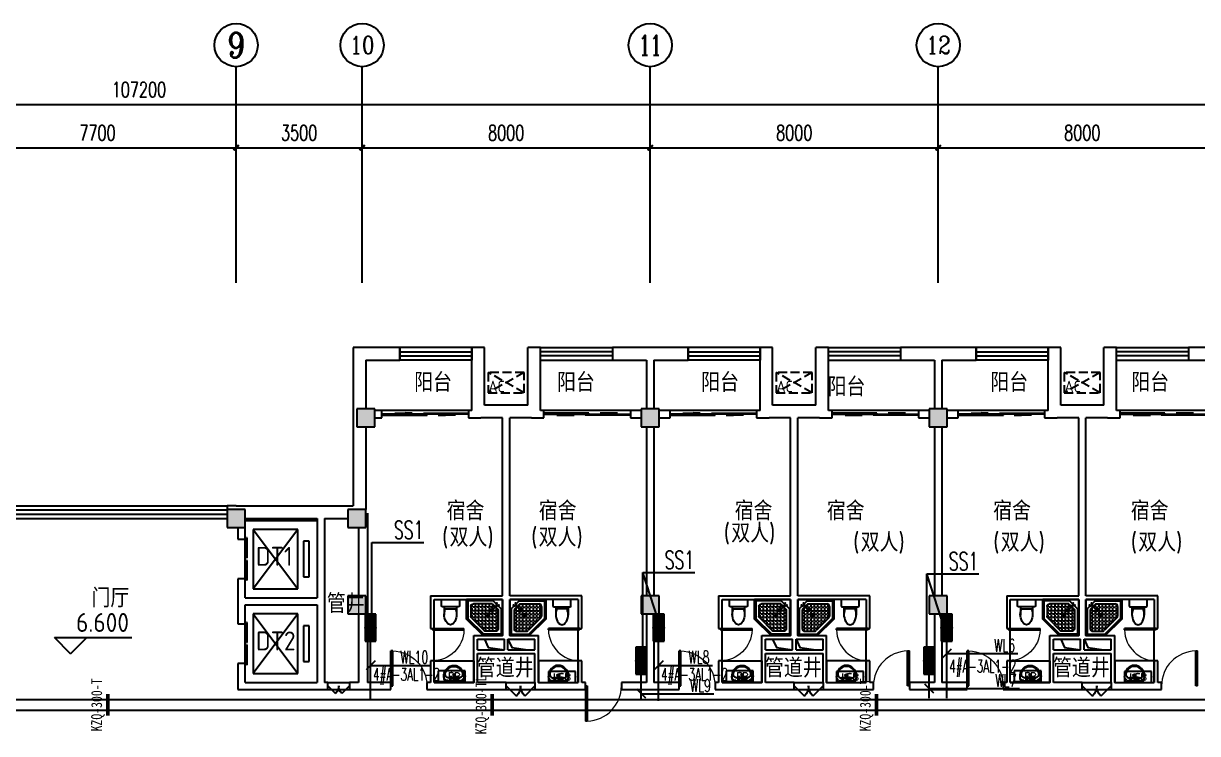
# Model space of a CAD drawing. Extents: x 1725663 to 4653551, y -550461 to 248782.
# Drawn here: x 2110644 to 2143250, y -318274 to -298554 of the extents above; entities that cross this region are included whole.
import ezdxf
from ezdxf.enums import TextEntityAlignment as Align

# ---------------------------------------------------------------- set-up
doc = ezdxf.new("R2010")
doc.units = 0
doc.header["$LTSCALE"] = 1000
doc.linetypes.add('DASH', pattern=[0.35, 0.25, -0.1])
for name, color, linetype in [('0-底图', 7, 'Continuous'), ('A-ANNO-IDEN-LEVL', 3, 'Continuous'), ('A-ANNO-TXT', 7, 'Continuous'), ('AXIS', 3, 'Continuous'), ('AXIS_TEXT', 7, 'Continuous'), ('CABLETRAY', 4, 'Continuous'), ('CLAYER', 7, 'Continuous'), ('COLUMN', 255, 'Continuous'), ('DIM-照明', 3, 'Continuous'), ('DIM-箱柜', 7, 'Continuous'), ('DOOR_FIRE', 4, 'Continuous'), ('EQUIP-箱柜', 3, 'Continuous'), ('EVTR', 2, 'Continuous'), ('PUB_HATCH', 8, 'Continuous'), ('PUB_TEXT', 7, 'Continuous'), ('TEL_TEXT', 7, 'Continuous'), ('WALL', 2, 'Continuous'), ('WINDOW', 4, 'Continuous'), ('WIRE-照明', 6, 'Continuous'), ('抗震支吊架', 2, 'Continuous'), ('洁具', 213, 'Continuous'), ('空调外机', 211, 'Continuous')]:
    doc.layers.add(name, color=color, linetype=linetype)
doc.styles.add('_TCH_AXIS', font='COMPLEX', dxfattribs={"bigfont": 'GBCBIG'})
doc.styles.add('_TEL_DIM', font='SIMPLEX', dxfattribs={"width": 0.8, "height": 3.5, "bigfont": 'HZTXT'})
doc.styles.add('A_DIM_T3', font='SIMPLEX', dxfattribs={"width": 0.7, "bigfont": 'HZ'})
doc.styles.add('COMPLEX', font='COMPLEX')
doc.styles.add('kzcad', font='', dxfattribs={"width": 0.8})
doc.styles.get("Standard").update_dxf_attribs({"font": 'geniso.shx', "bigfont": 'hztxt.shx'})
doc.styles.get('kzcad').set_extended_font_data('SimSun')
doc.dimstyles.new('_TCH_ARCH&&150', dxfattribs={"dimtxt": 420, "dimasz": 150, "dimexe": 375, "dimexo": 450, "dimgap": 202.5, "dimtad": 1, "dimdec": 0, "dimzin": 0, "dimdsep": 46, "dimtxsty": 'A_DIM_T3', "dimblk": 'ARCHTICK', "dimcen": 0.09, "dimclrt": 7, "dimazin": 2, "dimtfac": 1, "dimtdec": 0, "dimtix": 1, "dimtmove": 2, "dimatfit": 3, "dimfxl": 150, "dimtolj": 1, "dimtzin": 0, "dimarcsym": 0})

# ---------------------------------------------------------------- blocks, each defined once
blk = doc.blocks.new('*X490')
at = {"color": 0}
for p, q in [((-250, 33), (-83, 200)), ((-250, 68), (-118, 200)), ((-250, 104), (-154, 200)), ((-250, 139), (-189, 200)), ((-250, 174), (-224, 200)), ((-247, 0), (-47, 200)), ((-212, 0), (-12, 200)), ((-177, 0), (23, 200)), ((-141, 0), (59, 200)), ((-106, 0), (94, 200)), ((-71, 0), (129, 200)), ((-35, 0), (165, 200)), ((0, 0), (200, 200)), ((35, 0), (235, 200)), ((71, 0), (250, 179)), ((106, 0), (250, 144)), ((141, 0), (250, 109)), ((177, 0), (250, 73)), ((212, 0), (250, 38)), ((247, 0), (250, 3))]:
    blk.add_line(p, q, dxfattribs=at)
blk = doc.blocks.new('$equip$00002943')
for p, q in [((-0.75, 0.6), (-0.75, 0)), ((0.75, 0.6), (-0.75, 0.6)), ((-0.75, 0), (0.75, 0)), ((0.75, 0), (0.75, 0.6))]:
    blk.add_line(p, q)
for points, const_width in [([(-0.75, 0.3), (0.75, 0.3)], 0.6), ([(-0.75, 0.6), (-0.75, 0), (0.75, 0), (0.75, 0.6), (-0.75, 0.6), (-0.75, 0)], 0.02)]:
    blk.add_lwpolyline(points, dxfattribs=dict(const_width=const_width))
for p in [(-0.75, 0.3), (0, 0.6), (0, 0), (0.75, 0.3)]:
    blk.add_point(p)
at = {"xscale": 0.00300000000061118, "yscale": 0.00300000000061118, "zscale": 0.00300000000061118}
blk.add_blockref('*X490', (0, 0), dxfattribs=at)
at = {"color": 7, "style": '_TEL_DIM', "flags": 1}
for tag in ['A', 'REMARK']:
    blk.add_attdef(tag, text='', height=0.00002, dxfattribs=at).set_placement((0, 0), align=Align.MIDDLE_CENTER)
blk = doc.blocks.new('$equip$00002908')
for p, q in [((0.75, 0.6), (-0.75, 0.6)), ((-0.75, 0.6), (-0.75, 0)), ((-0.75, 0), (0.75, 0)), ((0.75, 0), (0.75, 0.6))]:
    blk.add_line(p, q)
at = {"const_width": 0.04}
blk.add_lwpolyline([(-0.75, 0.6), (-0.75, 0), (0.75, 0), (0.75, 0.6), (-0.75, 0.6), (-0.75, 0)], dxfattribs=at)
for p in [(-0.75, 0.3), (0, 0.6), (0, 0), (0.75, 0.3)]:
    blk.add_point(p)
at = {"color": 7, "style": '_TEL_DIM'}
blk.add_attdef('$TEXT$', text='', height=0.4, dxfattribs=at).set_placement((0, 0.3), align=Align.MIDDLE_CENTER)
at = {"color": 7, "style": '_TEL_DIM', "flags": 1}
for tag in ['A', 'REMARK']:
    blk.add_attdef(tag, text='', height=0.00002, dxfattribs=at).set_placement((0, 0), align=Align.MIDDLE_CENTER)
blk = doc.blocks.new('1F平面-CAD导入_dwg_Drawing4_t3_dwg_$plan$00001613-474159-1F-927810-1F')
at = {"layer": '洁具'}
for p, q in [((-200, 170), (-430, 170)), ((-260, -140), (-260, 140)), ((-30, 250), (-170, 250)), ((-200, -170), (-200, -220)), ((-170, -250), (-30, -250))]:
    blk.add_line(p, q, dxfattribs=at)
for points in [[(-200, 220), (-200, 170), (-200, -170), (-430, -170)], [(0, -220), (0, 220)]]:
    blk.add_lwpolyline(points, dxfattribs=at)
for centre, radius, start, end in [((-590, 0), 110, 123.4509, 236.5491), ((-413, -227), 398, 67.4505, 126.6381), ((-170, 220), 30, 90, 180), ((-30, 220), 30, 0, 90), ((-413, 227), 398, 233.3619, 292.5495), ((-170, -220), 30, 180, 270), ((-30, -220), 30, 270, 0)]:
    blk.add_arc(centre, radius, start, end, dxfattribs=at)
blk = doc.blocks.new('$lvtry$00000169')
at = {"color": 0}
for p, q in [((259, -36), (259, 0)), ((36, -259), (0, -259)), ((24, -259), (24, -976)), ((259, -36), (36, -259)), ((36, -259), (36, -964)), ((276, -120), (120, -276)), ((120, -276), (120, -808)), ((120, -309), (147, -309)), ((144, -151), (291, -298)), ((151, -144), (298, -291)), ((173, -309), (173, -239)), ((173, -309), (243, -309)), ((183, -213), (205, -213)), ((220, -213), (243, -213)), ((259, -24), (976, -24)), ((259, -36), (964, -36)), ((270, -213), (270, -143)), ((270, -213), (340, -213)), ((270, -263), (270, -239)), ((276, -120), (808, -120)), ((334, -309), (340, -309)), ((366, -213), (366, -143)), ((366, -213), (436, -213)), ((366, -309), (366, -239)), ((366, -309), (436, -309)), ((462, -213), (462, -143)), ((462, -213), (532, -213)), ((462, -309), (462, -239)), ((462, -309), (532, -309)), ((558, -213), (558, -143)), ((558, -213), (628, -213)), ((558, -309), (558, -239)), ((558, -309), (628, -309)), ((655, -213), (655, -143)), ((655, -213), (725, -213)), ((655, -309), (655, -239)), ((655, -309), (725, -309)), ((751, -213), (751, -143)), ((751, -213), (821, -213)), ((751, -309), (751, -239)), ((751, -309), (821, -309)), ((847, -213), (847, -143)), ((847, -213), (880, -213)), ((847, -309), (847, -239)), ((847, -309), (880, -309)), ((880, -192), (880, -460)), ((964, -36), (976, -24)), ((964, -36), (964, -525)), ((976, -24), (976, -530)), ((120, -405), (147, -405)), ((120, -501), (147, -501)), ((120, -598), (147, -598)), ((173, -405), (173, -335)), ((173, -405), (243, -405)), ((173, -501), (173, -431)), ((173, -501), (243, -501)), ((173, -598), (173, -528)), ((173, -598), (243, -598)), ((173, -694), (173, -624)), ((270, -405), (270, -335)), ((270, -405), (340, -405)), ((270, -501), (270, -431)), ((270, -501), (340, -501)), ((270, -598), (270, -528)), ((270, -598), (340, -598)), ((270, -694), (270, -624)), ((366, -405), (366, -335)), ((366, -405), (379, -405)), ((366, -501), (366, -431)), ((366, -501), (436, -501)), ((366, -598), (366, -528)), ((366, -598), (436, -598)), ((366, -694), (366, -624)), ((462, -405), (462, -335)), ((462, -405), (532, -405)), ((462, -501), (462, -431)), ((462, -501), (532, -501)), ((462, -598), (462, -528)), ((462, -598), (532, -598)), ((462, -694), (462, -624)), ((859, -511), (511, -859)), ((964, -525), (525, -964)), ((976, -530), (530, -976)), ((558, -405), (558, -335)), ((558, -405), (628, -405)), ((558, -501), (558, -431)), ((558, -501), (628, -501)), ((558, -598), (558, -528)), ((558, -598), (628, -598)), ((558, -694), (558, -624)), ((655, -405), (655, -335)), ((655, -405), (725, -405)), ((655, -501), (655, -431)), ((655, -501), (725, -501)), ((655, -598), (655, -528)), ((655, -598), (725, -598)), ((655, -694), (655, -624)), ((751, -405), (751, -335)), ((751, -405), (821, -405)), ((751, -501), (751, -431)), ((751, -501), (821, -501)), ((751, -598), (751, -528)), ((751, -598), (773, -598)), ((847, -405), (847, -335)), ((847, -405), (880, -405)), ((847, -501), (847, -431)), ((847, -501), (867, -501)), ((964, -525), (976, -530)), ((36, -964), (24, -976)), ((24, -976), (530, -976)), ((36, -964), (525, -964)), ((120, -694), (147, -694)), ((120, -790), (147, -790)), ((173, -694), (243, -694)), ((173, -790), (173, -720)), ((173, -790), (243, -790)), ((173, -878), (173, -816)), ((192, -880), (460, -880)), ((270, -694), (340, -694)), ((270, -790), (270, -720)), ((270, -790), (340, -790)), ((270, -880), (270, -816)), ((366, -694), (436, -694)), ((366, -790), (366, -720)), ((366, -790), (436, -790)), ((366, -880), (366, -816)), ((462, -694), (532, -694)), ((462, -790), (462, -720)), ((462, -790), (532, -790)), ((462, -880), (462, -816)), ((525, -964), (530, -976)), ((558, -694), (628, -694)), ((558, -790), (558, -720)), ((558, -790), (580, -790)), ((655, -694), (676, -694))]:
    blk.add_line(p, q, dxfattribs=at)
blk.add_lwpolyline([(0, 0), (0, -1000), (540, -1000), (1000, -540), (1000, 0)], close=True)
for points in [[(0, 0), (0, -1000)], [(0, 0), (1000, 0)], [(1000, 0), (1000, -540)], [(136, -190), (148, -178), (132, -162), (121, -174)], [(190, -136), (178, -148), (162, -132), (174, -121)], [(1000, -540), (540, -1000)], [(0, -1000), (540, -1000)]]:
    blk.add_lwpolyline(points, close=True, dxfattribs=at)
for radius in [43.8, 31.1]:
    blk.add_circle((416, -428), radius, dxfattribs=at)
for centre, radius, start, end in [((296, -296), 40.6, 142.583, 128.4197), ((296, -296), 28.6, 145.828, 125.6599), ((808, -192), 72, 0, 90), ((808, -460), 72, 315, 0), ((192, -808), 72, 180, 270), ((460, -808), 72, 270, 315)]:
    blk.add_arc(centre, radius, start, end, dxfattribs=at)
for p in [(103, -156, 0), (156, -102, 0), (416, -428, 0)]:
    blk.add_point(p, dxfattribs=at)
blk = doc.blocks.new('$lvtry$00000178')
at = {"color": 0}
for p, q in [((-238, 0), (238, 0)), ((-214, -36), (-272, -91)), ((-180, -23), (180, -23)), ((-142, -105), (140, -105)), ((140, -105), (-142, -105)), ((216, -37), (268, -91))]:
    blk.add_line(p, q, dxfattribs=at)
blk.add_lwpolyline([(-104, -430, 0.224698), (110, -425, 0.348046), (269, -79), (239, 0), (-241, 0), (-271, -79, 0.356844)], format="xyb", close=True, dxfattribs=at)
for centre, radius in [((-100, -65), 16.3), ((1, -172), 31.6), ((100, -65), 16.3)]:
    blk.add_circle(centre, radius, dxfattribs=at)
at = {"color": 0, "lineweight": 13}
blk.add_circle((1, -172), 23, dxfattribs=at)
at = {"color": 0}
for centre, radius, start, end in [((-142, -205), 100, 90, 190.5602), ((-1, -179), 243, 190.5602, 349.4398), ((-180, -73), 50, 90, 133.181), ((140, -205), 100, 349.4398, 90), ((180, -73), 50, 44.5607, 90)]:
    blk.add_arc(centre, radius, start, end, dxfattribs=at)
for p in [(0, -65), (1, -172)]:
    blk.add_point(p, dxfattribs=at)
blk = doc.blocks.new('A$C70365C93')
at = {"layer": '洁具'}
blk.add_lwpolyline([(-1900, 2300), (-1900, 1700), (-800, 1700), (-800, 2300)], close=True, dxfattribs=at)
blk.add_blockref('$lvtry$00000178', (-1350, 2280), dxfattribs=at)
at = {"layer": '洁具', "rotation": 180}
blk.add_blockref('$lvtry$00000169', (0, 0), dxfattribs=at)
at = {"layer": '洁具', "extrusion": (0, 0, -1), "xscale": -1, "zscale": -1, "rotation": 90}
blk.add_blockref('1F平面-CAD导入_dwg_Drawing4_t3_dwg_$plan$00001613-474159-1F-927810-1F', (1450, 0), dxfattribs=at)
blk = doc.blocks.new('A$Cf5a72a1b')
at = {"layer": '空调外机', "linetype": 'DASH'}
for p, q in [((1000, 563), (0, 0)), ((1000, 0), (0, 563))]:
    blk.add_line(p, q, dxfattribs=at)
blk.add_lwpolyline([(1000, 563), (0, 563), (0, 0), (1000, 0)], close=True, dxfattribs=at)
at = {"layer": 'PUB_TEXT'}
blk.add_text('AC', height=315, dxfattribs=at).set_placement((5, 18))
blk = doc.blocks.new('_ArchTick')
at = {"color": 0, "linetype": 'ByBlock', "const_width": 0.4}
blk.add_lwpolyline([(-0.5, -0.5), (0.5, 0.5)], dxfattribs=at)
blk = doc.blocks.new('*D771')
at = {"layer": 'AXIS', "color": 0, "lineweight": -2, "transparency": 16777216}
for p, q in [((1497007, -224171), (1497007, -219296)), ((1604207, -224171), (1604207, -219296)), ((1497007, -219671), (1604207, -219671))]:
    blk.add_line(p, q, dxfattribs=at)
at = {"layer": 'Defpoints', "color": 0, "transparency": 16777216}
for p in [(1604207, -219671), (1497007, -224621), (1604207, -224621)]:
    blk.add_point(p, dxfattribs=at)
at = {"layer": 'AXIS', "color": 0, "lineweight": -2, "transparency": 16777216, "xscale": 150, "yscale": 150, "zscale": 150, "rotation": 180}
blk.add_blockref('_ArchTick', (1497007, -219671), dxfattribs=at)
at = {"layer": 'AXIS', "color": 0, "lineweight": -2, "transparency": 16777216, "xscale": 150, "yscale": 150, "zscale": 150}
blk.add_blockref('_ArchTick', (1604207, -219671), dxfattribs=at)
at = {"layer": 'AXIS', "color": 7, "transparency": 16777216, "insert": (1550607, -219258), "char_height": 420, "attachment_point": 5, "style": 'A_DIM_T3'}
blk.add_mtext('\\A1;107200', dxfattribs=at)
blk = doc.blocks.new('*D780')
at = {"layer": 'AXIS', "color": 0, "lineweight": -2, "transparency": 16777216}
for p, q in [((1545607, -224171), (1545607, -220496)), ((1553307, -224171), (1553307, -220496)), ((1545607, -220871), (1553307, -220871))]:
    blk.add_line(p, q, dxfattribs=at)
at = {"layer": 'Defpoints', "color": 0, "transparency": 16777216}
for p in [(1553307, -220871), (1545607, -224621), (1553307, -224621)]:
    blk.add_point(p, dxfattribs=at)
at = {"layer": 'AXIS', "color": 0, "lineweight": -2, "transparency": 16777216, "xscale": 150, "yscale": 150, "zscale": 150, "rotation": 180}
blk.add_blockref('_ArchTick', (1545607, -220871), dxfattribs=at)
at = {"layer": 'AXIS', "color": 0, "lineweight": -2, "transparency": 16777216, "xscale": 150, "yscale": 150, "zscale": 150}
blk.add_blockref('_ArchTick', (1553307, -220871), dxfattribs=at)
at = {"layer": 'AXIS', "color": 7, "transparency": 16777216, "insert": (1549457, -220458), "char_height": 420, "attachment_point": 5, "style": 'A_DIM_T3'}
blk.add_mtext('\\A1;7700', dxfattribs=at)
blk = doc.blocks.new('*D781')
at = {"layer": 'AXIS', "color": 0, "lineweight": -2, "transparency": 16777216}
for p, q in [((1553307, -224171), (1553307, -220496)), ((1556807, -224171), (1556807, -220496)), ((1553307, -220871), (1556807, -220871))]:
    blk.add_line(p, q, dxfattribs=at)
at = {"layer": 'Defpoints', "color": 0, "transparency": 16777216}
for p in [(1556807, -220871), (1553307, -224621), (1556807, -224621)]:
    blk.add_point(p, dxfattribs=at)
at = {"layer": 'AXIS', "color": 0, "lineweight": -2, "transparency": 16777216, "xscale": 150, "yscale": 150, "zscale": 150, "rotation": 180}
blk.add_blockref('_ArchTick', (1553307, -220871), dxfattribs=at)
at = {"layer": 'AXIS', "color": 0, "lineweight": -2, "transparency": 16777216, "xscale": 150, "yscale": 150, "zscale": 150}
blk.add_blockref('_ArchTick', (1556807, -220871), dxfattribs=at)
at = {"layer": 'AXIS', "color": 7, "transparency": 16777216, "insert": (1555057, -220458), "char_height": 420, "attachment_point": 5, "style": 'A_DIM_T3'}
blk.add_mtext('\\A1;3500', dxfattribs=at)
blk = doc.blocks.new('*D782')
at = {"layer": 'AXIS', "color": 0, "lineweight": -2, "transparency": 16777216}
for p, q in [((1556807, -224171), (1556807, -220496)), ((1564807, -224171), (1564807, -220496)), ((1556807, -220871), (1564807, -220871))]:
    blk.add_line(p, q, dxfattribs=at)
at = {"layer": 'Defpoints', "color": 0, "transparency": 16777216}
for p in [(1564807, -220871), (1556807, -224621), (1564807, -224621)]:
    blk.add_point(p, dxfattribs=at)
at = {"layer": 'AXIS', "color": 0, "lineweight": -2, "transparency": 16777216, "xscale": 150, "yscale": 150, "zscale": 150, "rotation": 180}
blk.add_blockref('_ArchTick', (1556807, -220871), dxfattribs=at)
at = {"layer": 'AXIS', "color": 0, "lineweight": -2, "transparency": 16777216, "xscale": 150, "yscale": 150, "zscale": 150}
blk.add_blockref('_ArchTick', (1564807, -220871), dxfattribs=at)
at = {"layer": 'AXIS', "color": 7, "transparency": 16777216, "insert": (1560807, -220458), "char_height": 420, "attachment_point": 5, "style": 'A_DIM_T3'}
blk.add_mtext('\\A1;8000', dxfattribs=at)
blk = doc.blocks.new('*D783')
at = {"layer": 'AXIS', "color": 0, "lineweight": -2, "transparency": 16777216}
for p, q in [((1564807, -224171), (1564807, -220496)), ((1572807, -224171), (1572807, -220496)), ((1564807, -220871), (1572807, -220871))]:
    blk.add_line(p, q, dxfattribs=at)
at = {"layer": 'Defpoints', "color": 0, "transparency": 16777216}
for p in [(1572807, -220871), (1564807, -224621), (1572807, -224621)]:
    blk.add_point(p, dxfattribs=at)
at = {"layer": 'AXIS', "color": 0, "lineweight": -2, "transparency": 16777216, "xscale": 150, "yscale": 150, "zscale": 150, "rotation": 180}
blk.add_blockref('_ArchTick', (1564807, -220871), dxfattribs=at)
at = {"layer": 'AXIS', "color": 0, "lineweight": -2, "transparency": 16777216, "xscale": 150, "yscale": 150, "zscale": 150}
blk.add_blockref('_ArchTick', (1572807, -220871), dxfattribs=at)
at = {"layer": 'AXIS', "color": 7, "transparency": 16777216, "insert": (1568807, -220458), "char_height": 420, "attachment_point": 5, "style": 'A_DIM_T3'}
blk.add_mtext('\\A1;8000', dxfattribs=at)
blk = doc.blocks.new('*D784')
at = {"layer": 'AXIS', "color": 0, "lineweight": -2, "transparency": 16777216}
for p, q in [((1572807, -224171), (1572807, -220496)), ((1580807, -224171), (1580807, -220496)), ((1572807, -220871), (1580807, -220871))]:
    blk.add_line(p, q, dxfattribs=at)
at = {"layer": 'Defpoints', "color": 0, "transparency": 16777216}
for p in [(1580807, -220871), (1572807, -224621), (1580807, -224621)]:
    blk.add_point(p, dxfattribs=at)
at = {"layer": 'AXIS', "color": 0, "lineweight": -2, "transparency": 16777216, "xscale": 150, "yscale": 150, "zscale": 150, "rotation": 180}
blk.add_blockref('_ArchTick', (1572807, -220871), dxfattribs=at)
at = {"layer": 'AXIS', "color": 0, "lineweight": -2, "transparency": 16777216, "xscale": 150, "yscale": 150, "zscale": 150}
blk.add_blockref('_ArchTick', (1580807, -220871), dxfattribs=at)
at = {"layer": 'AXIS', "color": 7, "transparency": 16777216, "insert": (1576807, -220458), "char_height": 420, "attachment_point": 5, "style": 'A_DIM_T3'}
blk.add_mtext('\\A1;8000', dxfattribs=at)
blk = doc.blocks.new('$WINLIB2D$00000001')
at = {"color": 0}
for points in [[(-0.5, 0.5), (-0.5, -0.5)], [(-0.5, 0.5), (0.5, 0.5)], [(0.5, -0.5), (0.5, 0.5)], [(0.5, 0.1667), (-0.5, 0.1667)], [(0.5, -0.1667), (-0.5, -0.1667)], [(-0.5, -0.5), (0.5, -0.5)]]:
    blk.add_lwpolyline(points, dxfattribs=at)
blk = doc.blocks.new('_AXISO')
blk.add_circle((0, 0), 0.5)
at = {"layer": 'AXIS_TEXT', "style": 'COMPLEX', "width": 1.041667}
blk.add_attdef('A', text='', height=0.56, dxfattribs=at).set_placement((-0.25, -0.28), (0.25, -0.28), align=Align.FIT)
blk = doc.blocks.new('$DorLib2D$00000131')
at = {"color": 0, "linetype": 'Continuous'}
for p, q in [((0.15, 0.125), (0.232, 0.197)), ((0.232, 0.197), (0.232, 0.125)), ((-0.5, 0.125), (-0.5, 0)), ((0.019, 0.125), (-0.5, 0.125)), ((-0.5, 0), (0.019, 0)), ((-0.024, 0), (0.5, 0)), ((-0.024, -0.125), (-0.024, 0)), ((0.019, 0), (0.019, 0.125)), ((0.35, 0.125), (0.15, 0.125)), ((0.5, 0), (0.5, -0.125)), ((-0.35, -0.125), (-0.15, -0.125)), ((-0.232, -0.197), (-0.232, -0.125)), ((-0.15, -0.125), (-0.232, -0.197)), ((0.5, -0.125), (-0.024, -0.125))]:
    blk.add_line(p, q, dxfattribs=at)
blk = doc.blocks.new('$DorLib2D$00000116')
at = {"color": 0}
for p, q in [((-0.5, 0), (-0.146, 0.354)), ((0.5, 0), (0.146, 0.354))]:
    blk.add_line(p, q, dxfattribs=at)
for centre, start, end in [((-0.5, 0), 0, 45), ((0.5, 0), 135, 180)]:
    blk.add_arc(centre, 0.5, start, end, dxfattribs=at)
blk = doc.blocks.new('$DORLIB2D$00000127')
at = {"color": 0}
for points in [[(-0.533, 0.795), (-0.533, 0.69)], [(-0.033, 0.795), (-0.533, 0.795)], [(-0.033, 0.69), (-0.533, 0.69)], [(-0.033, 0.795), (-0.033, 0.69)], [(0.533, 0.795), (0.033, 0.795)], [(0.033, 0.795), (0.033, 0.69)], [(0.533, 0.69), (0.033, 0.69)], [(0.533, 0.795), (0.533, 0.69)], [(0.5, 0.5), (-0.5, 0.5)]]:
    blk.add_lwpolyline(points, dxfattribs=at)
blk = doc.blocks.new('$DorLib2D$00000001')
for p, q in [((0.45, 0.975), (0.5, 0.975)), ((0.45, 0), (0.45, 0.975)), ((0.5, 0), (0.5, 0.975)), ((0.5, 0), (0.45, 0))]:
    blk.add_line(p, q)
at = {"lineweight": 13}
blk.add_arc((0.475, 0), 0.975, 91.4693, 180, dxfattribs=at)
blk = doc.blocks.new('ugjhk')
at = {"layer": 'PUB_HATCH'}
for points in [[(1556657, -228120.8), (1556657, -228620.8), (1557157, -228620.8), (1557157, -228120.8)], [(1564557, -228120.8), (1564557, -228620.8), (1565057, -228620.8), (1565057, -228120.8)], [(1572557, -228120.8), (1572557, -228620.8), (1573057, -228620.8), (1573057, -228120.8)], [(1553057, -230920.8), (1553057, -231420.8), (1553557, -231420.8), (1553557, -230920.8)], [(1556407, -230920.8), (1556407, -231420.8), (1556907, -231420.8), (1556907, -230920.8)], [(1556407, -233320.8), (1556407, -233820.8), (1556907, -233820.8), (1556907, -233320.8)], [(1564557, -233320.8), (1564557, -233820.8), (1565057, -233820.8), (1565057, -233320.8)], [(1572557, -233320.8), (1572557, -233820.8), (1573057, -233820.8), (1573057, -233320.8)]]:
    blk.add_hatch(color=256, dxfattribs=at).paths.add_polyline_path(points)
blk.add_line((1553557, -231220.8), (1555557, -231220.8))
for points in [[(1560207, -234520.8), (1560310.6, -234751), (1560757, -234820.8)], [(1560857, -234520.8), (1560960.6, -234751), (1561407, -234820.8)], [(1568207, -234520.8), (1568310.6, -234751), (1568757, -234820.8)], [(1568857, -234520.8), (1568960.6, -234751), (1569407, -234820.8)], [(1576207, -234520.8), (1576310.6, -234751), (1576757, -234820.8)], [(1576857, -234520.8), (1576960.6, -234751), (1577407, -234820.8)]]:
    blk.add_lwpolyline(points)
at = {"layer": 'A-ANNO-IDEN-LEVL'}
for p, q in [((1548709, -234927.3), (1548259, -234477.3)), ((1548259, -234477.3), (1550409.9, -234477.3)), ((1548709, -234927.3), (1549159, -234477.3))]:
    blk.add_line(p, q, dxfattribs=at)
at = {"layer": 'AXIS'}
for p, q in [((1553307, -224620.8), (1553307, -218620.8)), ((1556807, -224620.8), (1556807, -218620.8)), ((1564807, -224620.8), (1564807, -218620.8)), ((1572807, -224620.8), (1572807, -218620.8))]:
    blk.add_line(p, q, dxfattribs=at)
at = {"layer": 'COLUMN'}
for p, q in [((1556657, -228120.8), (1556657, -228620.8)), ((1557157, -228120.8), (1556657, -228120.8)), ((1557157, -228620.8), (1557157, -228120.8)), ((1564557, -228120.8), (1564557, -228620.8)), ((1565057, -228120.8), (1564557, -228120.8)), ((1565057, -228620.8), (1565057, -228120.8)), ((1572557, -228120.8), (1572557, -228620.8)), ((1573057, -228120.8), (1572557, -228120.8)), ((1573057, -228620.8), (1573057, -228120.8)), ((1556657, -228620.8), (1557157, -228620.8)), ((1564557, -228620.8), (1565057, -228620.8)), ((1572557, -228620.8), (1573057, -228620.8)), ((1553057, -230920.8), (1553057, -231420.8)), ((1553557, -230920.8), (1553057, -230920.8)), ((1553557, -231420.8), (1553557, -230920.8)), ((1556407, -230920.8), (1556407, -231420.8)), ((1556907, -230920.8), (1556407, -230920.8)), ((1556907, -231420.8), (1556907, -230920.8)), ((1553057, -231420.8), (1553557, -231420.8)), ((1556407, -231420.8), (1556907, -231420.8)), ((1556407, -233320.8), (1556407, -233820.8)), ((1556907, -233320.8), (1556407, -233320.8)), ((1556907, -233820.8), (1556907, -233320.8)), ((1564557, -233320.8), (1564557, -233820.8)), ((1565057, -233320.8), (1564557, -233320.8)), ((1565057, -233820.8), (1565057, -233320.8)), ((1572557, -233320.8), (1572557, -233820.8)), ((1573057, -233320.8), (1572557, -233320.8)), ((1573057, -233820.8), (1573057, -233320.8)), ((1556407, -233820.8), (1556907, -233820.8)), ((1564557, -233820.8), (1565057, -233820.8)), ((1572557, -233820.8), (1573057, -233820.8))]:
    blk.add_line(p, q, dxfattribs=at)
at = {"layer": 'DOOR_FIRE'}
for p, q in [((1555857, -235720.8), (1556457, -235720.8)), ((1560807, -235720.8), (1561607, -235720.8)), ((1568807, -235720.8), (1569607, -235720.8)), ((1576807, -235720.8), (1577607, -235720.8)), ((1555857, -235920.8), (1556457, -235920.8)), ((1560807, -235920.8), (1561607, -235920.8)), ((1568807, -235920.8), (1569607, -235920.8)), ((1576807, -235920.8), (1577607, -235920.8))]:
    blk.add_line(p, q, dxfattribs=at)
at = {"layer": 'EVTR'}
for p, q in [((1553782, -231470.8), (1555022, -233120.8)), ((1555022, -231470.8), (1553782, -233120.8)), ((1553782, -231470.8), (1553782, -233120.8)), ((1555022, -231470.8), (1553782, -231470.8)), ((1555022, -233120.8), (1555022, -231470.8)), ((1555177, -231800.8), (1555177, -232790.8)), ((1555332, -231800.8), (1555177, -231800.8)), ((1555332, -232790.8), (1555332, -231800.8)), ((1555177, -232790.8), (1555332, -232790.8)), ((1553782, -233120.8), (1555022, -233120.8)), ((1553782, -233820.8), (1555022, -235470.8)), ((1555022, -233820.8), (1553782, -235470.8)), ((1553782, -233820.8), (1553782, -235470.8)), ((1555022, -233820.8), (1553782, -233820.8)), ((1555022, -235470.8), (1555022, -233820.8)), ((1555177, -234150.8), (1555177, -235140.8)), ((1555332, -234150.8), (1555177, -234150.8)), ((1555332, -235140.8), (1555332, -234150.8)), ((1555177, -235140.8), (1555332, -235140.8)), ((1553782, -235470.8), (1555022, -235470.8))]:
    blk.add_line(p, q, dxfattribs=at)
at = {"layer": 'WALL'}
for p, q in [((1557857, -226420.8), (1556557, -226420.8)), ((1556557, -226420.8), (1556557, -228370.8)), ((1557857, -226770.8), (1557857, -226420.8)), ((1560207, -226420.8), (1559857, -226420.8)), ((1559857, -226420.8), (1559857, -226770.8)), ((1560207, -228020.8), (1560207, -226420.8)), ((1561407, -228020.8), (1561407, -226420.8)), ((1561757, -226420.8), (1561407, -226420.8)), ((1561757, -226770.8), (1561757, -226420.8)), ((1564807, -226420.8), (1563757, -226420.8)), ((1563757, -226420.8), (1563757, -226770.8)), ((1565857, -226420.8), (1564807, -226420.8)), ((1565857, -226770.8), (1565857, -226420.8)), ((1568207, -226420.8), (1567857, -226420.8)), ((1567857, -226420.8), (1567857, -226770.8)), ((1568207, -228020.8), (1568207, -226420.8)), ((1569757, -226420.8), (1569407, -226420.8)), ((1569407, -228020.8), (1569407, -226420.8)), ((1569757, -226770.8), (1569757, -226420.8)), ((1572807, -226420.8), (1571757, -226420.8)), ((1571757, -226420.8), (1571757, -226770.8)), ((1573857, -226420.8), (1572807, -226420.8)), ((1573857, -226770.8), (1573857, -226420.8)), ((1576207, -226420.8), (1575857, -226420.8)), ((1575857, -226420.8), (1575857, -226770.8)), ((1576207, -228020.8), (1576207, -226420.8)), ((1577407, -228020.8), (1577407, -226420.8)), ((1577757, -226420.8), (1577407, -226420.8)), ((1577757, -226770.8), (1577757, -226420.8)), ((1580807, -226420.8), (1579757, -226420.8)), ((1579757, -226420.8), (1579757, -226770.8)), ((1556907, -226770.8), (1557857, -226770.8)), ((1556907, -226770.8), (1556907, -228120.8)), ((1559857, -228170.8), (1559857, -226770.8)), ((1561757, -228170.8), (1561757, -226770.8)), ((1563757, -226770.8), (1564707, -226770.8)), ((1564707, -226770.8), (1564707, -228120.8)), ((1564907, -226770.8), (1565857, -226770.8)), ((1564907, -226770.8), (1564907, -228120.8)), ((1567857, -228170.8), (1567857, -226770.8)), ((1569757, -228170.8), (1569757, -226770.8)), ((1571757, -226770.8), (1572707, -226770.8)), ((1572707, -226770.8), (1572707, -228120.8)), ((1572907, -226770.8), (1573857, -226770.8)), ((1572907, -226770.8), (1572907, -228120.8)), ((1575857, -228170.8), (1575857, -226770.8)), ((1577757, -228170.8), (1577757, -226770.8)), ((1579757, -226770.8), (1580707, -226770.8)), ((1557357, -228170.8), (1557157, -228170.8)), ((1557357, -228370.8), (1557357, -228170.8)), ((1559857, -228170.8), (1559757, -228170.8)), ((1559757, -228170.8), (1559757, -228370.8)), ((1560807, -228020.8), (1560207, -228020.8)), ((1561407, -228020.8), (1560807, -228020.8)), ((1561857, -228170.8), (1561757, -228170.8)), ((1561857, -228370.8), (1561857, -228170.8)), ((1564557, -228170.8), (1564257, -228170.8)), ((1564257, -228170.8), (1564257, -228370.8)), ((1565357, -228170.8), (1565057, -228170.8)), ((1565357, -228370.8), (1565357, -228170.8)), ((1567857, -228170.8), (1567757, -228170.8)), ((1567757, -228170.8), (1567757, -228370.8)), ((1568807, -228020.8), (1568207, -228020.8)), ((1569407, -228020.8), (1568807, -228020.8)), ((1569857, -228170.8), (1569757, -228170.8)), ((1569857, -228370.8), (1569857, -228170.8)), ((1572557, -228170.8), (1572257, -228170.8)), ((1572257, -228170.8), (1572257, -228370.8)), ((1573357, -228170.8), (1573057, -228170.8)), ((1573357, -228370.8), (1573357, -228170.8)), ((1575857, -228170.8), (1575757, -228170.8)), ((1575757, -228170.8), (1575757, -228370.8)), ((1576807, -228020.8), (1576207, -228020.8)), ((1577407, -228020.8), (1576807, -228020.8)), ((1577857, -228170.8), (1577757, -228170.8)), ((1577857, -228370.8), (1577857, -228170.8)), ((1556557, -228370.8), (1556557, -230820.8)), ((1557157, -228370.8), (1557357, -228370.8)), ((1559757, -228370.8), (1560107, -228370.8)), ((1560707, -228370.8), (1560107, -228370.8)), ((1560707, -233320.8), (1560707, -228370.8)), ((1561507, -228370.8), (1560907, -228370.8)), ((1560907, -233320.8), (1560907, -228370.8)), ((1561507, -228370.8), (1561857, -228370.8)), ((1564257, -228370.8), (1564557, -228370.8)), ((1565057, -228370.8), (1565357, -228370.8)), ((1567757, -228370.8), (1568107, -228370.8)), ((1568707, -228370.8), (1568107, -228370.8)), ((1568707, -233320.8), (1568707, -228370.8)), ((1569507, -228370.8), (1568907, -228370.8)), ((1568907, -233320.8), (1568907, -228370.8)), ((1569507, -228370.8), (1569857, -228370.8)), ((1572257, -228370.8), (1572557, -228370.8)), ((1573057, -228370.8), (1573357, -228370.8)), ((1575757, -228370.8), (1576107, -228370.8)), ((1576707, -228370.8), (1576107, -228370.8)), ((1576707, -233320.8), (1576707, -228370.8)), ((1577507, -228370.8), (1576907, -228370.8)), ((1576907, -233320.8), (1576907, -228370.8)), ((1577507, -228370.8), (1577857, -228370.8)), ((1556907, -228620.8), (1556907, -230920.8)), ((1564707, -228620.8), (1564707, -233320.8)), ((1564907, -228620.8), (1564907, -233320.8)), ((1572707, -228620.8), (1572707, -233320.8)), ((1572907, -228620.8), (1572907, -233320.8)), ((1553307, -230820.8), (1553057, -230820.8)), ((1553057, -230820.8), (1553057, -230920.8)), ((1553307, -230820.8), (1555657, -230820.8)), ((1555657, -230820.8), (1556557, -230820.8)), ((1553557, -231170.8), (1555557, -231170.8)), ((1555557, -231170.8), (1555557, -233370.8)), ((1555757, -231170.8), (1556407, -231170.8)), ((1555757, -231170.8), (1555757, -233470.8)), ((1556957, -231020.8), (1556957, -233570.8)), ((1553357, -231420.8), (1553357, -231745.8)), ((1553557, -231745.8), (1553557, -231420.8)), ((1556707, -231420.8), (1556707, -233320.8)), ((1553357, -231745.8), (1553557, -231745.8)), ((1553557, -232845.8), (1553357, -232845.8)), ((1553357, -232845.8), (1553357, -233470.8)), ((1553557, -233370.8), (1553557, -232845.8)), ((1553557, -233370.8), (1555557, -233370.8)), ((1558707, -233320.8), (1560707, -233320.8)), ((1558707, -233320.8), (1558707, -234220.8)), ((1558807, -233420.8), (1560707, -233420.8)), ((1558807, -234220.8), (1558807, -233420.8)), ((1560707, -234420.8), (1560707, -233420.8)), ((1562907, -233320.8), (1560907, -233320.8)), ((1560907, -234420.8), (1560907, -233420.8)), ((1562807, -233420.8), (1560907, -233420.8)), ((1562807, -233420.8), (1562807, -234220.8)), ((1562907, -234220.8), (1562907, -233320.8)), ((1566707, -233320.8), (1568707, -233320.8)), ((1566707, -233320.8), (1566707, -234220.8)), ((1566807, -233420.8), (1568707, -233420.8)), ((1566807, -234220.8), (1566807, -233420.8)), ((1568707, -234420.8), (1568707, -233420.8)), ((1570907, -233320.8), (1568907, -233320.8)), ((1568907, -234420.8), (1568907, -233420.8)), ((1570807, -233420.8), (1568907, -233420.8)), ((1570807, -233420.8), (1570807, -234220.8)), ((1570907, -234220.8), (1570907, -233320.8)), ((1574707, -233320.8), (1576707, -233320.8)), ((1574707, -233320.8), (1574707, -234220.8)), ((1574807, -233420.8), (1576707, -233420.8)), ((1574807, -234220.8), (1574807, -233420.8)), ((1576707, -234420.8), (1576707, -233420.8)), ((1578907, -233320.8), (1576907, -233320.8)), ((1576907, -234420.8), (1576907, -233420.8)), ((1578807, -233420.8), (1576907, -233420.8)), ((1578807, -233420.8), (1578807, -234220.8)), ((1578907, -234220.8), (1578907, -233320.8)), ((1553357, -233470.8), (1553357, -234095.8)), ((1553557, -234095.8), (1553557, -233570.8)), ((1553557, -233570.8), (1555557, -233570.8)), ((1555557, -233570.8), (1555557, -235720.8)), ((1555757, -233470.8), (1555757, -235720.8)), ((1556957, -233570.8), (1556957, -235720.8)), ((1553357, -234095.8), (1553557, -234095.8)), ((1556707, -233820.8), (1556707, -235720.8)), ((1564707, -233820.8), (1564707, -235720.8)), ((1564907, -233820.8), (1564907, -235720.8)), ((1572707, -233820.8), (1572707, -235720.8)), ((1572907, -233820.8), (1572907, -235720.8)), ((1558707, -234220.8), (1558807, -234220.8)), ((1559907, -234420.8), (1560707, -234420.8)), ((1559907, -234920.8), (1559907, -234420.8)), ((1560907, -234420.8), (1561707, -234420.8)), ((1561707, -234920.8), (1561707, -234420.8)), ((1562807, -234220.8), (1562907, -234220.8)), ((1566707, -234220.8), (1566807, -234220.8)), ((1567907, -234420.8), (1568707, -234420.8)), ((1567907, -234920.8), (1567907, -234420.8)), ((1568907, -234420.8), (1569707, -234420.8)), ((1569707, -234920.8), (1569707, -234420.8)), ((1570807, -234220.8), (1570907, -234220.8)), ((1574707, -234220.8), (1574807, -234220.8)), ((1575907, -234420.8), (1576707, -234420.8)), ((1575907, -234920.8), (1575907, -234420.8)), ((1576907, -234420.8), (1577707, -234420.8)), ((1577707, -234920.8), (1577707, -234420.8)), ((1578807, -234220.8), (1578907, -234220.8)), ((1560007, -234520.8), (1560757, -234520.8)), ((1560007, -234820.8), (1560007, -234520.8)), ((1560757, -234820.8), (1560757, -234520.8)), ((1560857, -234520.8), (1561607, -234520.8)), ((1560857, -234820.8), (1560857, -234520.8)), ((1561607, -234820.8), (1561607, -234520.8)), ((1568007, -234520.8), (1568757, -234520.8)), ((1568007, -234820.8), (1568007, -234520.8)), ((1568757, -234820.8), (1568757, -234520.8)), ((1568857, -234520.8), (1569607, -234520.8)), ((1568857, -234820.8), (1568857, -234520.8)), ((1569607, -234820.8), (1569607, -234520.8)), ((1576007, -234520.8), (1576757, -234520.8)), ((1576007, -234820.8), (1576007, -234520.8)), ((1576757, -234820.8), (1576757, -234520.8)), ((1576857, -234520.8), (1577607, -234520.8)), ((1576857, -234820.8), (1576857, -234520.8)), ((1577607, -234820.8), (1577607, -234520.8)), ((1559907, -235720.8), (1559907, -234920.8)), ((1560007, -234820.8), (1560757, -234820.8)), ((1560007, -234920.8), (1560807, -234920.8)), ((1560007, -235720.8), (1560007, -234920.8)), ((1560807, -234920.8), (1561607, -234920.8)), ((1560857, -234820.8), (1561607, -234820.8)), ((1561607, -235720.8), (1561607, -234920.8)), ((1561707, -235720.8), (1561707, -234920.8)), ((1567907, -235720.8), (1567907, -234920.8)), ((1568007, -234820.8), (1568757, -234820.8)), ((1568007, -234920.8), (1568807, -234920.8)), ((1568007, -235720.8), (1568007, -234920.8)), ((1568807, -234920.8), (1569607, -234920.8)), ((1568857, -234820.8), (1569607, -234820.8)), ((1569607, -235720.8), (1569607, -234920.8)), ((1569707, -235720.8), (1569707, -234920.8)), ((1575907, -235720.8), (1575907, -234920.8)), ((1576007, -234820.8), (1576757, -234820.8)), ((1576007, -234920.8), (1576807, -234920.8)), ((1576007, -235720.8), (1576007, -234920.8)), ((1576807, -234920.8), (1577607, -234920.8)), ((1576857, -234820.8), (1577607, -234820.8)), ((1577607, -235720.8), (1577607, -234920.8)), ((1577707, -235720.8), (1577707, -234920.8)), ((1553557, -235195.8), (1553357, -235195.8)), ((1553357, -235195.8), (1553357, -235920.8)), ((1553557, -235720.8), (1553557, -235195.8)), ((1558807, -235120.8), (1558707, -235120.8)), ((1558707, -235120.8), (1558707, -235720.8)), ((1558807, -235720.8), (1558807, -235120.8)), ((1562907, -235120.8), (1562807, -235120.8)), ((1562807, -235120.8), (1562807, -235720.8)), ((1562907, -235720.8), (1562907, -235120.8)), ((1566807, -235120.8), (1566707, -235120.8)), ((1566707, -235120.8), (1566707, -235720.8)), ((1566807, -235720.8), (1566807, -235120.8)), ((1570907, -235120.8), (1570807, -235120.8)), ((1570807, -235120.8), (1570807, -235720.8)), ((1570907, -235720.8), (1570907, -235120.8)), ((1574807, -235120.8), (1574707, -235120.8)), ((1574707, -235120.8), (1574707, -235720.8)), ((1574807, -235720.8), (1574807, -235120.8)), ((1578907, -235120.8), (1578807, -235120.8)), ((1578807, -235120.8), (1578807, -235720.8)), ((1578907, -235720.8), (1578907, -235120.8)), ((1553557, -235720.8), (1555557, -235720.8)), ((1555857, -235720.8), (1555757, -235720.8)), ((1555857, -235920.8), (1555857, -235720.8)), ((1556707, -235720.8), (1556457, -235720.8)), ((1556457, -235720.8), (1556457, -235920.8)), ((1557607, -235720.8), (1556957, -235720.8)), ((1557607, -235920.8), (1557607, -235720.8)), ((1558707, -235720.8), (1558607, -235720.8)), ((1558607, -235720.8), (1558607, -235920.8)), ((1558807, -235720.8), (1559907, -235720.8)), ((1560807, -235720.8), (1560007, -235720.8)), ((1560807, -235920.8), (1560807, -235720.8)), ((1561607, -235720.8), (1561607, -235920.8)), ((1561707, -235720.8), (1562807, -235720.8)), ((1563007, -235720.8), (1562907, -235720.8)), ((1563007, -235920.8), (1563007, -235720.8)), ((1564707, -235720.8), (1564007, -235720.8)), ((1564007, -235720.8), (1564007, -235920.8)), ((1565607, -235720.8), (1564907, -235720.8)), ((1565607, -235920.8), (1565607, -235720.8)), ((1566707, -235720.8), (1566607, -235720.8)), ((1566607, -235720.8), (1566607, -235920.8)), ((1566807, -235720.8), (1567907, -235720.8)), ((1568807, -235720.8), (1568007, -235720.8)), ((1568807, -235920.8), (1568807, -235720.8)), ((1569607, -235720.8), (1569607, -235920.8)), ((1569707, -235720.8), (1570807, -235720.8)), ((1571007, -235720.8), (1570907, -235720.8)), ((1571007, -235920.8), (1571007, -235720.8)), ((1572707, -235720.8), (1572007, -235720.8)), ((1572007, -235720.8), (1572007, -235920.8)), ((1573607, -235720.8), (1572907, -235720.8)), ((1573607, -235920.8), (1573607, -235720.8)), ((1574707, -235720.8), (1574607, -235720.8)), ((1574607, -235720.8), (1574607, -235920.8)), ((1574807, -235720.8), (1575907, -235720.8)), ((1576807, -235720.8), (1576007, -235720.8)), ((1576807, -235920.8), (1576807, -235720.8)), ((1577607, -235720.8), (1577607, -235920.8)), ((1577707, -235720.8), (1578807, -235720.8)), ((1579007, -235720.8), (1578907, -235720.8)), ((1579007, -235920.8), (1579007, -235720.8)), ((1553357, -235920.8), (1555657, -235920.8)), ((1555657, -235920.8), (1555857, -235920.8)), ((1556457, -235920.8), (1556807, -235920.8)), ((1556807, -235920.8), (1557607, -235920.8)), ((1558607, -235920.8), (1558707, -235920.8)), ((1558707, -235920.8), (1559907, -235920.8)), ((1559907, -235920.8), (1560807, -235920.8)), ((1561607, -235920.8), (1561707, -235920.8)), ((1561707, -235920.8), (1562907, -235920.8)), ((1562907, -235920.8), (1563007, -235920.8)), ((1564007, -235920.8), (1564807, -235920.8)), ((1564807, -235920.8), (1565607, -235920.8)), ((1566607, -235920.8), (1566707, -235920.8)), ((1566707, -235920.8), (1567907, -235920.8)), ((1567907, -235920.8), (1568807, -235920.8)), ((1569607, -235920.8), (1569707, -235920.8)), ((1569707, -235920.8), (1570907, -235920.8)), ((1570907, -235920.8), (1571007, -235920.8)), ((1572007, -235920.8), (1572807, -235920.8)), ((1572807, -235920.8), (1573607, -235920.8)), ((1574607, -235920.8), (1574707, -235920.8)), ((1574707, -235920.8), (1575907, -235920.8)), ((1575907, -235920.8), (1576807, -235920.8)), ((1577607, -235920.8), (1577707, -235920.8)), ((1577707, -235920.8), (1578907, -235920.8)), ((1578907, -235920.8), (1579007, -235920.8))]:
    blk.add_line(p, q, dxfattribs=at)
at = {"layer": 'WINDOW'}
for p, q in [((1559757, -228170.8), (1557357, -228170.8)), ((1564257, -228170.8), (1561857, -228170.8)), ((1567757, -228170.8), (1565357, -228170.8)), ((1572257, -228170.8), (1569857, -228170.8)), ((1575757, -228170.8), (1573357, -228170.8)), ((1580257, -228170.8), (1577857, -228170.8)), ((1558807, -235120.8), (1558807, -234220.8)), ((1562807, -235120.8), (1562807, -234220.8)), ((1566807, -235120.8), (1566807, -234220.8)), ((1570807, -235120.8), (1570807, -234220.8)), ((1574807, -235120.8), (1574807, -234220.8)), ((1578807, -235120.8), (1578807, -234220.8))]:
    blk.add_line(p, q, dxfattribs=at)
for p in [(1560307.5, -227677), (1568307.5, -227677), (1576307.5, -227677)]:
    blk.add_blockref('A$Cf5a72a1b', p)
at = {"xscale": -1, "rotation": 180}
for p in [(1560707, -233420.8), (1568707, -233420.8), (1576707, -233420.8)]:
    blk.add_blockref('A$C70365C93', p, dxfattribs=at)
at = {"rotation": 180}
for p in [(1560907, -233420.8), (1568907, -233420.8), (1576907, -233420.8)]:
    blk.add_blockref('A$C70365C93', p, dxfattribs=at)
at = {"layer": 'AXIS'}
ref = blk.add_blockref('_AXISO', (1553307, -218020.8), dxfattribs=dict(at, xscale=1200, yscale=1200, zscale=1200))
ref.add_attrib('A', '9', dxfattribs={"layer": 'AXIS_TEXT', "height": 698.9, "style": '_TCH_AXIS'}).set_placement((1553074, -218370.3), (1553540, -218370.3), align=Align.FIT)
ref = blk.add_blockref('_AXISO', (1556807, -218020.8), dxfattribs=dict(at, xscale=1200, yscale=1200, zscale=1200))
ref.add_attrib('A', '10', dxfattribs={"layer": 'AXIS_TEXT', "height": 492.67, "style": '_TCH_AXIS'}).set_placement((1556466.8, -218267.1), (1557147.2, -218267.1), align=Align.FIT)
ref = blk.add_blockref('_AXISO', (1564807, -218020.8), dxfattribs=dict(at, xscale=1200, yscale=1200, zscale=1200))
ref.add_attrib('A', '11', dxfattribs={"layer": 'AXIS_TEXT', "height": 553.14, "style": '_TCH_AXIS'}).set_placement((1564490.9, -218297.4), (1565123.1, -218297.4), align=Align.FIT)
ref = blk.add_blockref('_AXISO', (1572807, -218020.8), dxfattribs=dict(at, xscale=1200, yscale=1200, zscale=1200))
ref.add_attrib('A', '12', dxfattribs={"layer": 'AXIS_TEXT', "height": 492.67, "style": '_TCH_AXIS'}).set_placement((1572466.8, -218267.1), (1573147.2, -218267.1), align=Align.FIT)
at = {"layer": 'DOOR_FIRE', "zscale": 200}
for p, xscale, yscale in [((1556157, -235820.8), 600, -600), ((1561207, -235820.8), 800, -800), ((1569207, -235820.8), 800, -800), ((1577207, -235820.8), 800, -800)]:
    blk.add_blockref('$DorLib2D$00000116', p, dxfattribs=dict(at, xscale=xscale, yscale=yscale))
at = {"layer": 'WINDOW'}
for name, p, xscale, yscale, zscale, rotation in [('$WINLIB2D$00000001', (1558857, -226595.8), 2000, 350, 2000, 180), ('$WINLIB2D$00000001', (1562757, -226595.8), -2000, 350, -2000, 180), ('$WINLIB2D$00000001', (1566857, -226595.8), 2000, 350, 2000, 180), ('$WINLIB2D$00000001', (1574857, -226595.8), 2000, 350, 2000, 180), ('$WINLIB2D$00000001', (1578757, -226595.8), -2000, 350, -2000, 180), ('$DorLib2D$00000131', (1558557, -228270.8), 2400, -200, 2400, 180), ('$DorLib2D$00000131', (1563057, -228270.8), -2400, -200, -2400, 180), ('$DorLib2D$00000131', (1566557, -228270.8), 2400, -200, 2400, 180), ('$DorLib2D$00000131', (1571057, -228270.8), -2400, -200, -2400, 180), ('$DorLib2D$00000131', (1574557, -228270.8), 2400, -200, 2400, 180), ('$DorLib2D$00000131', (1579057, -228270.8), -2400, -200, -2400, 180), ('$DORLIB2D$00000127', (1553457, -232295.8), 1100, 200, 1100, 270), ('$DORLIB2D$00000127', (1553457, -234645.8), 1100, 200, 1100, 270), ('$DorLib2D$00000001', (1558757, -234670.8), 900, -900, 900, 90), ('$DorLib2D$00000001', (1562857, -234670.8), 900, 900, 900, 90), ('$DorLib2D$00000001', (1566757, -234670.8), 900, -900, 900, 90), ('$DorLib2D$00000001', (1570857, -234670.8), 900, 900, 900, 90), ('$DorLib2D$00000001', (1574757, -234670.8), 900, -900, 900, 90), ('$DorLib2D$00000001', (1578857, -234670.8), 900, 900, 900, 90)]:
    blk.add_blockref(name, p, dxfattribs=dict(at, xscale=xscale, yscale=yscale, zscale=zscale, rotation=rotation))
for name, p, xscale, yscale, zscale in [('$WINLIB2D$00000001', (1570757, -226595.8), 2000, -350, 2000), ('$WINLIB2D$00000001', (1549582, -230995.8), 6950.000000001397, -350, 6950.000000001397), ('$DorLib2D$00000001', (1558107, -235820.8), -1000, 1000, -1000), ('$DorLib2D$00000001', (1566107, -235820.8), -1000, 1000, -1000), ('$DorLib2D$00000001', (1571507, -235820.8), 1000, 1000, 1000), ('$DorLib2D$00000001', (1574107, -235820.8), -1000, 1000, -1000), ('$DorLib2D$00000001', (1579507, -235820.8), 1000, 1000, 1000), ('$DorLib2D$00000001', (1563507, -235820.8), -1000, -1000, -1000)]:
    blk.add_blockref(name, p, dxfattribs=dict(at, xscale=xscale, yscale=yscale, zscale=zscale))
at = {"layer": 'A-ANNO-TXT', "color": 7}
blk.add_text('6.600', height=525, dxfattribs=at).set_placement((1548863.1, -234319.8))
at = {"layer": 'CLAYER'}
for s, p in [('管井', (1555827, -233792.7)), ('管道井', (1559992.3, -235583.8)), ('管道井', (1567992.3, -235583.8)), ('管道井', (1575992.3, -235583.8))]:
    blk.add_text(s, height=525, dxfattribs=at).set_placement(p)
at = {"layer": 'PUB_TEXT'}
for s, p in [('阳台', (1558252.3, -227652.7)), ('阳台', (1562219.5, -227652.7)), ('阳台', (1566221.8, -227652.7)), ('阳台', (1569733.4, -227774.9)), ('阳台', (1574253, -227652.7)), ('阳台', (1578167.5, -227652.7)), ('宿舍', (1559152.3, -231220.5)), ('宿舍', (1561711.1, -231220.5)), ('宿舍', (1567152.3, -231220.5)), ('宿舍', (1569711.1, -231220.5)), ('宿舍', (1574331.6, -231220.5)), ('宿舍', (1578152.4, -231220.5)), ('(', (1559024.6, -231953.1)), ('双人', (1559234.6, -231953.1)), (')', (1560284.6, -231953.1)), ('(', (1561499.1, -231953.1)), ('双人', (1561709.1, -231953.1)), (')', (1562759.1, -231953.1)), ('(', (1566848, -231839.5)), ('双人', (1567058, -231839.5)), (')', (1568108, -231839.5)), ('(', (1570441.6, -232092.6)), ('双人', (1570651.6, -232092.6)), (')', (1571701.6, -232092.6)), ('(', (1574331.6, -232092.6)), ('双人', (1574541.6, -232092.6)), (')', (1575591.6, -232092.6)), ('(', (1578152.4, -232092.6)), ('双人', (1578362.4, -232092.6)), (')', (1579412.4, -232092.6)), ('DT1', (1553858, -232481.9)), ('门厅', (1549290.4, -233638.4)), ('DT2', (1553858, -234831.9))]:
    blk.add_text(s, height=525, dxfattribs=at).set_placement(p)
at = {"layer": 'AXIS'}
for p1, p2, distance, picture, middle in [((1497007, -224620.8), (1604207, -224620.8), 4950, '*D771', (1550607, -219258.3)), ((1545607, -224620.8), (1553307, -224620.8), 3750, '*D780', (1549457, -220458.3)), ((1553307, -224620.8), (1556807, -224620.8), 3750, '*D781', (1555057, -220458.3)), ((1556807, -224620.8), (1564807, -224620.8), 3750, '*D782', (1560807, -220458.3)), ((1564807, -224620.8), (1572807, -224620.8), 3750, '*D783', (1568807, -220458.3)), ((1572807, -224620.8), (1580807, -224620.8), 3750, '*D784', (1576807, -220458.3))]:
    dim = blk.add_aligned_dim(p1=p1, p2=p2, distance=distance, dimstyle='_TCH_ARCH&&150', dxfattribs=at)
    dim.commit()
    dim.dimension.update_dxf_attribs({"geometry": picture, "text_midpoint": middle})

msp = doc.modelspace()

# ---------------------------------------------------------------- linework, layer by layer
at = {"layer": 'CABLETRAY'}
for p, q in [((2069691, -317331), (2156280, -317331)), ((2069691, -317331), (2156280, -317331)), ((2156280, -317631), (2069691, -317631)), ((2156280, -317631), (2069691, -317631))]:
    msp.add_line(p, q, dxfattribs=at)
at = {"layer": 'DIM-照明'}
for p, q in [((2136407, -315929), (2136160, -316177)), ((2136407, -315929), (2136160, -316177)), ((2120407, -316258), (2120160, -316505)), ((2120407, -316258), (2120160, -316505)), ((2128407, -316258), (2128160, -316505)), ((2128407, -316258), (2128160, -316505)), ((2135924, -317152), (2135676, -316904)), ((2135924, -317152), (2135676, -316904)), ((2127924, -317292), (2127676, -317045)), ((2127924, -317292), (2127676, -317045))]:
    msp.add_line(p, q, dxfattribs=at)
for points in [[(2136284, -316053), (2137512, -316053)], [(2136284, -316053), (2137512, -316053)], [(2137512, -316053), (2138263, -316053)], [(2137512, -316053), (2138263, -316053)], [(2120284, -316382), (2121021, -316382)], [(2120284, -316382), (2121021, -316382)], [(2121021, -316382), (2121954, -316382)], [(2121021, -316382), (2121954, -316382)], [(2128284, -316382), (2129021, -316382)], [(2128284, -316382), (2129021, -316382)], [(2129021, -316382), (2129783, -316382)], [(2129021, -316382), (2129783, -316382)], [(2127800, -317168), (2129066, -317168)], [(2127800, -317168), (2129066, -317168)], [(2129066, -317168), (2129817, -317168)], [(2129066, -317168), (2129817, -317168)], [(2135800, -317028), (2137546, -317028)], [(2135800, -317028), (2137546, -317028)], [(2137546, -317028), (2138308, -317028)], [(2137546, -317028), (2138308, -317028)]]:
    msp.add_lwpolyline(points, dxfattribs=at)
at = {"layer": 'DIM-箱柜'}
for p, q in [((2120323, -315009), (2120323, -312968)), ((2120323, -312968), (2121766, -312968)), ((2127843, -315841), (2127843, -313801)), ((2128259, -315091), (2127843, -313801)), ((2127843, -313801), (2129286, -313801)), ((2127843, -315841), (2127843, -313801)), ((2128259, -315091), (2127843, -313801)), ((2127843, -313801), (2129286, -313801)), ((2135734, -315879), (2135734, -313839)), ((2136150, -315129), (2135734, -313839)), ((2135734, -313839), (2137178, -313839)), ((2135734, -315879), (2135734, -313839)), ((2136150, -315129), (2135734, -313839)), ((2135734, -313839), (2137178, -313839))]:
    msp.add_line(p, q, dxfattribs=at)
at = {"layer": 'WIRE-照明'}
for p, q in [((2120284, -317331), (2120284, -315712)), ((2128284, -317365), (2128284, -315712)), ((2136284, -317293), (2136284, -315712)), ((2127800, -317359), (2127800, -316629)), ((2135800, -317293), (2135800, -316629))]:
    msp.add_line(p, q, dxfattribs=at)
at = {"layer": '抗震支吊架', "color": 2, "const_width": 100}
for points in [[(2112985, -317781), (2112985, -317181)], [(2123659, -317781), (2123659, -317181)], [(2134333, -317781), (2134333, -317181)]]:
    msp.add_lwpolyline(points, dxfattribs=at)

# ---------------------------------------------------------------- block references
at = {"layer": '0-底图'}
msp.add_blockref('ugjhk', (563243, -81133), dxfattribs=at)
at = {"layer": 'EQUIP-箱柜', "xscale": 500, "yscale": 500, "zscale": 500}
for p, rotation in [((2120134, -315337), 270), ((2128134, -315337), 270), ((2136134, -315337), 270), ((2127950, -316254), 90), ((2135950, -316254), 90)]:
    msp.add_blockref('$equip$00002943', p, dxfattribs=dict(at, rotation=rotation))
for p in [(2122535, -316834), (2125597, -316854), (2130535, -316834), (2133597, -316854), (2138535, -316834), (2141597, -316854)]:
    msp.add_blockref('$equip$00002908', p, dxfattribs=at).add_auto_attribs({'$TEXT$': 'LEB'})

# ---------------------------------------------------------------- texts
at = {"layer": 'DIM-照明', "color": 7, "style": '_TEL_DIM', "width": 0.64}
for s, p in [('WL6', (2137600, -316003)), ('WL6', (2137600, -316003)), ('WL10', (2121109, -316332)), ('WL10', (2121109, -316332)), ('WL8', (2129109, -316332)), ('WL8', (2129109, -316332)), ('WL9', (2129153, -317118)), ('WL9', (2129153, -317118)), ('WL7', (2137634, -316978)), ('WL7', (2137634, -316978))]:
    msp.add_text(s, height=350, dxfattribs=at).set_placement(p)
at = {"layer": 'DIM-箱柜', "color": 7, "style": '_TEL_DIM', "width": 0.64}
for p in [(2120931, -312868), (2120931, -312868), (2128450, -313701), (2128450, -313701), (2136342, -313739), (2136342, -313739)]:
    msp.add_text('SS1', height=500, dxfattribs=at).set_placement(p)
at = {"layer": 'TEL_TEXT', "style": '_TEL_DIM', "width": 0.6}
for p in [(2136355, -316581), (2120353, -316805), (2128353, -316805)]:
    msp.add_text('4#A-3AL1-2', height=350, dxfattribs=at).set_placement(p)
at = {"layer": '抗震支吊架', "color": 2, "style": 'kzcad', "width": 0.8}
for s, p in [('KZQ-300-T', (2112825, -317481)), ('KZQ-300-TL', (2123499, -317481)), ('KZQ-300-T', (2134173, -317481))]:
    msp.add_text(s, height=300, rotation=89.8854, dxfattribs=at).set_placement(p, align=Align.CENTER)

doc.saveas('drawing.dxf')
